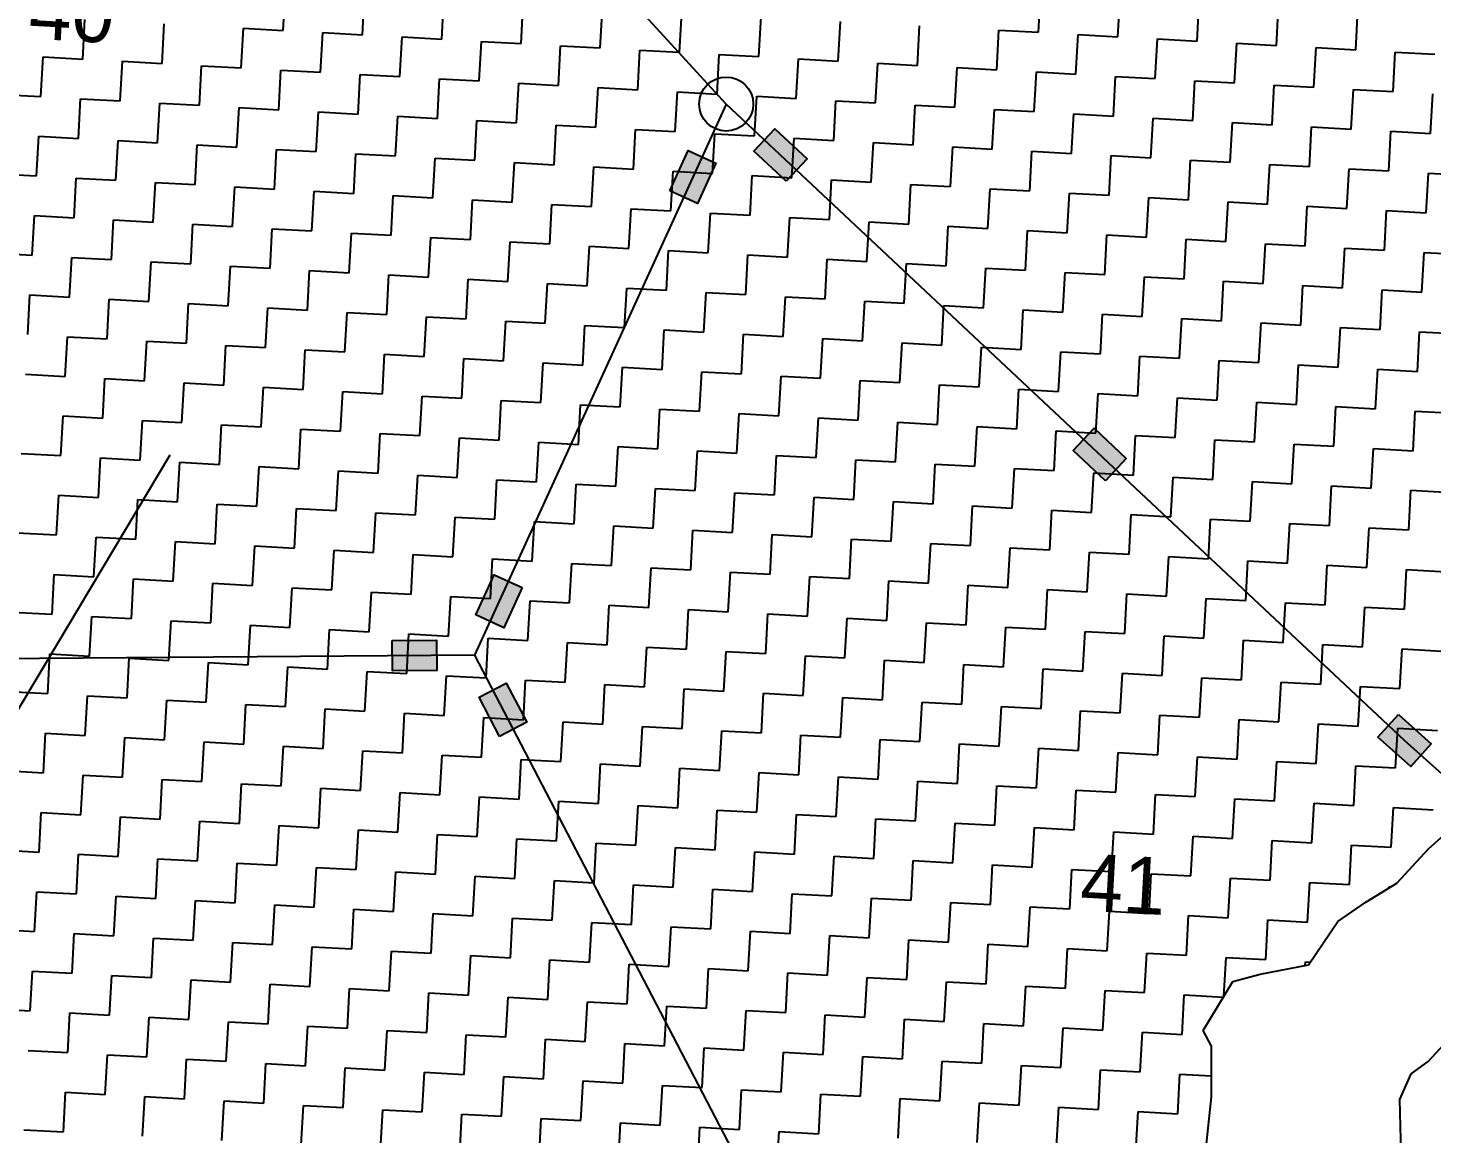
# Model space of a CAD drawing. Header units: metres. Extents: x 277693 to 280943, y 2038920 to 2043234.
# Drawn here: x 278559.1 to 279005.1, y 2041777.8 to 2042129.1 of the extents above; entities that cross this region are included whole.
import ezdxf
from ezdxf.enums import TextEntityAlignment as Align

# ---------------------------------------------------------------- set-up
doc = ezdxf.new("R2010")
doc.units = ezdxf.units.M
doc.header["$MEASUREMENT"] = 0
for name, color, linetype in [('LINE_WATER', 4, 'Continuous'), ('POLY_HATCH', 12, 'Continuous'), ('POLY_PARCEL', 6, 'Continuous'), ('TEXT_PARCEL', 7, 'Continuous')]:
    doc.layers.add(name, color=color, linetype=linetype)
doc.styles.add('TEXT_MAP', font='KRDEV050.TTF', dxfattribs={"height": 2.5})

# ---------------------------------------------------------------- blocks, each defined once
blk = doc.blocks.new('344')
for points in [[(278806.62, 2042087.54), (278796.38, 2042097.15), (278789.73, 2042090.06), (278799.97, 2042080.45)], [(278771.83, 2042073.39), (278777.67, 2042086.16), (278768.84, 2042090.2), (278763, 2042077.42)], [(278908.04, 2041992.41), (278897.79, 2042002.01), (278891.14, 2041994.93), (278901.39, 2041985.32)], [(278707.25, 2041955.45), (278701.41, 2041942.68), (278710.24, 2041938.64), (278716.08, 2041951.41)], [(278674.9, 2041924.89), (278688.94, 2041925), (278688.87, 2041934.71), (278674.82, 2041934.61)], [(278717.53, 2041908.59), (278711.04, 2041921.05), (278702.42, 2041916.56), (278708.91, 2041904.11)], [(278987.98, 2041903.88), (278998.43, 2041894.5), (279004.92, 2041901.72), (278994.48, 2041911.11)]]:
    blk.add_hatch(color=256).paths.add_polyline_path(points)
for points in [[(278799.97, 2042080.45), (278789.73, 2042090.06), (278796.38, 2042097.15), (278806.62, 2042087.54)], [(278763, 2042077.42), (278768.84, 2042090.2), (278777.67, 2042086.16), (278771.83, 2042073.39)], [(278901.39, 2041985.32), (278891.14, 2041994.93), (278897.79, 2042002.01), (278908.04, 2041992.41)], [(278716.08, 2041951.41), (278710.24, 2041938.64), (278701.41, 2041942.68), (278707.25, 2041955.45)], [(278674.82, 2041934.61), (278688.87, 2041934.71), (278688.94, 2041925), (278674.9, 2041924.89)], [(278708.91, 2041904.11), (278702.42, 2041916.56), (278711.04, 2041921.05), (278717.53, 2041908.59)], [(278994.48, 2041911.11), (279004.92, 2041901.72), (278998.43, 2041894.5), (278987.98, 2041903.88)]]:
    blk.add_lwpolyline(points, close=True)
blk.add_lwpolyline([(278478.73, 2041783.33), (278604.3, 2041993.51)])
blk.add_circle((278780.93, 2042104.98), 8.59)
at = {"layer": 'LINE_WATER'}
for p, q in [((279003.95, 2041800.82), (279008.96, 2041806.29)), ((278998.51, 2041796.94), (279003.95, 2041800.82)), ((278994.93, 2041788.78), (278998.51, 2041796.94)), ((278995.57, 2041762.62), (278994.93, 2041788.78))]:
    blk.add_line(p, q, dxfattribs=at)
at = {"layer": 'POLY_HATCH', "linetype": 'Continuous'}
for p, q in [((278640.16, 2042128.38), (278640.85, 2042140.97)), ((278665.35, 2042126.99), (278666.04, 2042139.58)), ((278690.54, 2042125.6), (278691.23, 2042138.19)), ((278880.16, 2042127.77), (278880.86, 2042140.37)), ((278905.35, 2042126.39), (278906.05, 2042138.98)), ((278715.73, 2042124.21), (278716.42, 2042136.81)), ((278740.92, 2042122.82), (278741.61, 2042135.42)), ((278766.11, 2042121.43), (278766.8, 2042134.03)), ((278930.54, 2042125), (278931.24, 2042137.59)), ((278955.74, 2042123.61), (278956.43, 2042136.2)), ((278980.93, 2042122.22), (278981.62, 2042134.81)), ((278576.48, 2042119.26), (278577.18, 2042131.85)), ((278601.68, 2042117.87), (278602.37, 2042130.46)), ((278626.87, 2042116.48), (278627.56, 2042129.07)), ((278627.56, 2042129.07), (278640.16, 2042128.38)), ((278791.3, 2042120.04), (278792, 2042132.64)), ((278816.49, 2042118.65), (278817.19, 2042131.25)), ((278841.68, 2042117.26), (278842.38, 2042129.86)), ((278652.06, 2042115.09), (278652.75, 2042127.68)), ((278652.75, 2042127.68), (278665.35, 2042126.99)), ((278677.25, 2042113.7), (278677.94, 2042126.29)), ((278677.94, 2042126.29), (278690.54, 2042125.6)), ((278702.44, 2042112.31), (278703.13, 2042124.9)), ((278703.13, 2042124.9), (278715.73, 2042124.21)), ((278866.87, 2042115.87), (278867.57, 2042128.47)), ((278867.57, 2042128.47), (278880.16, 2042127.77)), ((278892.06, 2042114.48), (278892.76, 2042127.08)), ((278892.76, 2042127.08), (278905.35, 2042126.39)), ((278917.25, 2042113.1), (278917.95, 2042125.69)), ((278917.95, 2042125.69), (278930.54, 2042125)), ((278563.19, 2042107.36), (278563.89, 2042119.95)), ((278563.89, 2042119.95), (278576.48, 2042119.26)), ((278727.63, 2042110.92), (278728.32, 2042123.52)), ((278728.32, 2042123.52), (278740.92, 2042122.82)), ((278752.82, 2042109.53), (278753.51, 2042122.13)), ((278753.51, 2042122.13), (278766.11, 2042121.43)), ((278778.01, 2042108.14), (278778.71, 2042120.74)), ((278778.71, 2042120.74), (278791.3, 2042120.04)), ((278942.45, 2042111.71), (278943.14, 2042124.3)), ((278943.14, 2042124.3), (278955.74, 2042123.61)), ((278967.64, 2042110.32), (278968.33, 2042122.91)), ((278968.33, 2042122.91), (278980.93, 2042122.22)), ((278992.83, 2042108.93), (278993.52, 2042121.52)), ((278993.52, 2042121.52), (279006.12, 2042120.83)), ((278588.38, 2042105.97), (278589.08, 2042118.56)), ((278589.08, 2042118.56), (278601.68, 2042117.87)), ((278613.58, 2042104.58), (278614.27, 2042117.17)), ((278614.27, 2042117.17), (278626.87, 2042116.48)), ((278638.77, 2042103.19), (278639.46, 2042115.78)), ((278639.46, 2042115.78), (278652.06, 2042115.09)), ((278803.2, 2042106.75), (278803.9, 2042119.35)), ((278803.9, 2042119.35), (278816.49, 2042118.65)), ((278828.39, 2042105.36), (278829.09, 2042117.96)), ((278829.09, 2042117.96), (278841.68, 2042117.26)), ((278853.58, 2042103.97), (278854.28, 2042116.57)), ((278854.28, 2042116.57), (278866.87, 2042115.87)), ((278663.96, 2042101.8), (278664.65, 2042114.39)), ((278664.65, 2042114.39), (278677.25, 2042113.7)), ((278689.15, 2042100.41), (278689.84, 2042113)), ((278689.84, 2042113), (278702.44, 2042112.31)), ((278714.34, 2042099.02), (278715.03, 2042111.61)), ((278715.03, 2042111.61), (278727.63, 2042110.92)), ((278878.77, 2042102.58), (278879.47, 2042115.18)), ((278879.47, 2042115.18), (278892.06, 2042114.48)), ((278903.96, 2042101.19), (278904.66, 2042113.79)), ((278904.66, 2042113.79), (278917.25, 2042113.1)), ((278929.16, 2042099.8), (278929.85, 2042112.4)), ((278929.85, 2042112.4), (278942.45, 2042111.71)), ((278954.35, 2042098.42), (278955.04, 2042111.01)), ((278955.04, 2042111.01), (278967.64, 2042110.32)), ((278550.6, 2042108.05), (278563.19, 2042107.36)), ((278575.09, 2042094.07), (278575.79, 2042106.66)), ((278575.79, 2042106.66), (278588.38, 2042105.97)), ((278739.53, 2042097.63), (278740.22, 2042110.23)), ((278740.22, 2042110.23), (278752.82, 2042109.53)), ((278764.72, 2042096.24), (278765.42, 2042108.84)), ((278765.42, 2042108.84), (278778.01, 2042108.14)), ((278789.91, 2042094.85), (278790.61, 2042107.45)), ((278790.61, 2042107.45), (278803.2, 2042106.75)), ((278979.54, 2042097.03), (278980.23, 2042109.62)), ((278980.23, 2042109.62), (278992.83, 2042108.93)), ((279004.73, 2042095.64), (279005.42, 2042108.23)), ((278600.29, 2042092.68), (278600.98, 2042105.27)), ((278600.98, 2042105.27), (278613.58, 2042104.58)), ((278625.48, 2042091.29), (278626.17, 2042103.88)), ((278626.17, 2042103.88), (278638.77, 2042103.19)), ((278650.67, 2042089.9), (278651.36, 2042102.49)), ((278651.36, 2042102.49), (278663.96, 2042101.8)), ((278815.1, 2042093.46), (278815.8, 2042106.06)), ((278815.8, 2042106.06), (278828.39, 2042105.36)), ((278840.29, 2042092.07), (278840.99, 2042104.67)), ((278840.99, 2042104.67), (278853.58, 2042103.97)), ((278865.48, 2042090.68), (278866.18, 2042103.28)), ((278866.18, 2042103.28), (278878.77, 2042102.58)), ((278675.86, 2042088.51), (278676.55, 2042101.1)), ((278676.55, 2042101.1), (278689.15, 2042100.41)), ((278701.05, 2042087.12), (278701.74, 2042099.71)), ((278701.74, 2042099.71), (278714.34, 2042099.02)), ((278726.24, 2042085.73), (278726.93, 2042098.32)), ((278726.93, 2042098.32), (278739.53, 2042097.63)), ((278890.67, 2042089.29), (278891.37, 2042101.89)), ((278891.37, 2042101.89), (278903.96, 2042101.19)), ((278915.87, 2042087.9), (278916.56, 2042100.5)), ((278916.56, 2042100.5), (278929.16, 2042099.8)), ((278941.06, 2042086.51), (278941.75, 2042099.11)), ((278941.75, 2042099.11), (278954.35, 2042098.42)), ((278966.25, 2042085.13), (278966.94, 2042097.72)), ((278966.94, 2042097.72), (278979.54, 2042097.03)), ((278561.8, 2042082.16), (278562.5, 2042094.76)), ((278562.5, 2042094.76), (278575.09, 2042094.07)), ((278587, 2042080.78), (278587.69, 2042093.37)), ((278587.69, 2042093.37), (278600.29, 2042092.68)), ((278751.43, 2042084.34), (278752.13, 2042096.94)), ((278752.13, 2042096.94), (278764.72, 2042096.24)), ((278776.62, 2042082.95), (278777.32, 2042095.55)), ((278777.32, 2042095.55), (278789.91, 2042094.85)), ((278801.81, 2042081.56), (278802.51, 2042094.16)), ((278802.51, 2042094.16), (278815.1, 2042093.46)), ((278991.44, 2042083.74), (278992.13, 2042096.33)), ((278992.13, 2042096.33), (279004.73, 2042095.64)), ((278612.19, 2042079.39), (278612.88, 2042091.98)), ((278612.88, 2042091.98), (278625.48, 2042091.29)), ((278637.38, 2042078), (278638.07, 2042090.59)), ((278638.07, 2042090.59), (278650.67, 2042089.9)), ((278662.57, 2042076.61), (278663.26, 2042089.2)), ((278663.26, 2042089.2), (278675.86, 2042088.51)), ((278827, 2042080.17), (278827.7, 2042092.77)), ((278827.7, 2042092.77), (278840.29, 2042092.07)), ((278852.19, 2042078.78), (278852.89, 2042091.38)), ((278852.89, 2042091.38), (278865.48, 2042090.68)), ((278877.38, 2042077.39), (278878.08, 2042089.99)), ((278878.08, 2042089.99), (278890.67, 2042089.29)), ((278687.76, 2042075.22), (278688.45, 2042087.81)), ((278688.45, 2042087.81), (278701.05, 2042087.12)), ((278712.95, 2042073.83), (278713.64, 2042086.42)), ((278713.64, 2042086.42), (278726.24, 2042085.73)), ((278738.14, 2042072.44), (278738.83, 2042085.03)), ((278738.83, 2042085.03), (278751.43, 2042084.34)), ((278902.58, 2042076), (278903.27, 2042088.6)), ((278903.27, 2042088.6), (278915.87, 2042087.9)), ((278927.77, 2042074.61), (278928.46, 2042087.21)), ((278928.46, 2042087.21), (278941.06, 2042086.51)), ((278952.96, 2042073.22), (278953.65, 2042085.82)), ((278953.65, 2042085.82), (278966.25, 2042085.13)), ((278978.15, 2042071.84), (278978.84, 2042084.43)), ((278978.84, 2042084.43), (278991.44, 2042083.74)), ((278549.21, 2042082.86), (278561.8, 2042082.16)), ((278573.71, 2042068.87), (278574.4, 2042081.47)), ((278574.4, 2042081.47), (278587, 2042080.78)), ((278598.9, 2042067.49), (278599.59, 2042080.08)), ((278599.59, 2042080.08), (278612.19, 2042079.39)), ((278763.33, 2042071.05), (278764.03, 2042083.65)), ((278764.03, 2042083.65), (278776.62, 2042082.95)), ((278788.52, 2042069.66), (278789.22, 2042082.26)), ((278789.22, 2042082.26), (278801.81, 2042081.56)), ((278813.71, 2042068.27), (278814.41, 2042080.87)), ((278814.41, 2042080.87), (278827, 2042080.17)), ((279003.34, 2042070.45), (279004.03, 2042083.04)), ((279004.03, 2042083.04), (279016.63, 2042082.35)), ((278624.09, 2042066.1), (278624.78, 2042078.69)), ((278624.78, 2042078.69), (278637.38, 2042078)), ((278649.28, 2042064.71), (278649.97, 2042077.3)), ((278649.97, 2042077.3), (278662.57, 2042076.61)), ((278674.47, 2042063.32), (278675.16, 2042075.91)), ((278675.16, 2042075.91), (278687.76, 2042075.22)), ((278838.9, 2042066.88), (278839.6, 2042079.48)), ((278839.6, 2042079.48), (278852.19, 2042078.78)), ((278864.09, 2042065.49), (278864.79, 2042078.09)), ((278864.79, 2042078.09), (278877.38, 2042077.39)), ((278889.28, 2042064.1), (278889.98, 2042076.7)), ((278889.98, 2042076.7), (278902.58, 2042076)), ((278914.48, 2042062.71), (278915.17, 2042075.31)), ((278915.17, 2042075.31), (278927.77, 2042074.61)), ((278699.66, 2042061.93), (278700.35, 2042074.52)), ((278700.35, 2042074.52), (278712.95, 2042073.83)), ((278724.85, 2042060.54), (278725.54, 2042073.13)), ((278725.54, 2042073.13), (278738.14, 2042072.44)), ((278750.04, 2042059.15), (278750.74, 2042071.74)), ((278750.74, 2042071.74), (278763.33, 2042071.05)), ((278939.67, 2042061.32), (278940.36, 2042073.92)), ((278940.36, 2042073.92), (278952.96, 2042073.22)), ((278964.86, 2042059.93), (278965.55, 2042072.53)), ((278965.55, 2042072.53), (278978.15, 2042071.84)), ((278990.05, 2042058.55), (278990.74, 2042071.14)), ((278990.74, 2042071.14), (279003.34, 2042070.45)), ((278560.42, 2042056.97), (278561.11, 2042069.57)), ((278561.11, 2042069.57), (278573.71, 2042068.87)), ((278585.61, 2042055.58), (278586.3, 2042068.18)), ((278586.3, 2042068.18), (278598.9, 2042067.49)), ((278610.8, 2042054.2), (278611.49, 2042066.79)), ((278611.49, 2042066.79), (278624.09, 2042066.1)), ((278775.23, 2042057.76), (278775.93, 2042070.35)), ((278775.93, 2042070.35), (278788.52, 2042069.66)), ((278800.42, 2042056.37), (278801.12, 2042068.97)), ((278801.12, 2042068.97), (278813.71, 2042068.27)), ((278825.61, 2042054.98), (278826.31, 2042067.58)), ((278826.31, 2042067.58), (278838.9, 2042066.88)), ((278635.99, 2042052.81), (278636.68, 2042065.4)), ((278636.68, 2042065.4), (278649.28, 2042064.71)), ((278661.18, 2042051.42), (278661.87, 2042064.01)), ((278661.87, 2042064.01), (278674.47, 2042063.32)), ((278686.37, 2042050.03), (278687.06, 2042062.62)), ((278687.06, 2042062.62), (278699.66, 2042061.93)), ((278850.8, 2042053.59), (278851.5, 2042066.19)), ((278851.5, 2042066.19), (278864.09, 2042065.49)), ((278875.99, 2042052.2), (278876.69, 2042064.8)), ((278876.69, 2042064.8), (278889.28, 2042064.1)), ((278901.19, 2042050.81), (278901.88, 2042063.41)), ((278901.88, 2042063.41), (278914.48, 2042062.71)), ((278926.38, 2042049.42), (278927.07, 2042062.02)), ((278927.07, 2042062.02), (278939.67, 2042061.32)), ((278547.82, 2042057.67), (278560.42, 2042056.97)), ((278711.56, 2042048.64), (278712.25, 2042061.23)), ((278712.25, 2042061.23), (278724.85, 2042060.54)), ((278736.75, 2042047.25), (278737.45, 2042059.84)), ((278737.45, 2042059.84), (278750.04, 2042059.15)), ((278761.94, 2042045.86), (278762.64, 2042058.45)), ((278762.64, 2042058.45), (278775.23, 2042057.76)), ((278951.57, 2042048.03), (278952.26, 2042060.63)), ((278952.26, 2042060.63), (278964.86, 2042059.93)), ((278976.76, 2042046.64), (278977.45, 2042059.24)), ((278977.45, 2042059.24), (278990.05, 2042058.55)), ((279001.95, 2042045.26), (279002.64, 2042057.85)), ((279002.64, 2042057.85), (279015.24, 2042057.16)), ((278572.32, 2042043.68), (278573.01, 2042056.28)), ((278573.01, 2042056.28), (278585.61, 2042055.58)), ((278597.51, 2042042.29), (278598.2, 2042054.89)), ((278598.2, 2042054.89), (278610.8, 2042054.2)), ((278622.7, 2042040.9), (278623.39, 2042053.5)), ((278623.39, 2042053.5), (278635.99, 2042052.81)), ((278787.13, 2042044.47), (278787.83, 2042057.06)), ((278787.83, 2042057.06), (278800.42, 2042056.37)), ((278812.32, 2042043.08), (278813.02, 2042055.68)), ((278813.02, 2042055.68), (278825.61, 2042054.98)), ((278837.51, 2042041.69), (278838.21, 2042054.29)), ((278838.21, 2042054.29), (278850.8, 2042053.59)), ((278647.89, 2042039.52), (278648.58, 2042052.11)), ((278648.58, 2042052.11), (278661.18, 2042051.42)), ((278673.08, 2042038.13), (278673.77, 2042050.72)), ((278673.77, 2042050.72), (278686.37, 2042050.03)), ((278698.27, 2042036.74), (278698.96, 2042049.33)), ((278698.96, 2042049.33), (278711.56, 2042048.64)), ((278862.7, 2042040.3), (278863.4, 2042052.9)), ((278863.4, 2042052.9), (278875.99, 2042052.2)), ((278887.9, 2042038.91), (278888.59, 2042051.51)), ((278888.59, 2042051.51), (278901.19, 2042050.81)), ((278913.09, 2042037.52), (278913.78, 2042050.12)), ((278913.78, 2042050.12), (278926.38, 2042049.42)), ((278938.28, 2042036.13), (278938.97, 2042048.73)), ((278938.97, 2042048.73), (278951.57, 2042048.03)), ((278559.03, 2042031.78), (278559.72, 2042044.38)), ((278559.72, 2042044.38), (278572.32, 2042043.68)), ((278723.46, 2042035.35), (278724.16, 2042047.94)), ((278724.16, 2042047.94), (278736.75, 2042047.25)), ((278748.65, 2042033.96), (278749.35, 2042046.55)), ((278749.35, 2042046.55), (278761.94, 2042045.86)), ((278773.84, 2042032.57), (278774.54, 2042045.16)), ((278774.54, 2042045.16), (278787.13, 2042044.47)), ((278963.47, 2042034.74), (278964.16, 2042047.34)), ((278964.16, 2042047.34), (278976.76, 2042046.64)), ((278988.66, 2042033.35), (278989.35, 2042045.95)), ((278989.35, 2042045.95), (279001.95, 2042045.26)), ((278584.22, 2042030.39), (278584.91, 2042042.99)), ((278584.91, 2042042.99), (278597.51, 2042042.29)), ((278609.41, 2042029), (278610.1, 2042041.6)), ((278610.1, 2042041.6), (278622.7, 2042040.9)), ((278634.6, 2042027.61), (278635.29, 2042040.21)), ((278635.29, 2042040.21), (278647.89, 2042039.52)), ((278799.03, 2042031.18), (278799.73, 2042043.77)), ((278799.73, 2042043.77), (278812.32, 2042043.08)), ((278824.22, 2042029.79), (278824.92, 2042042.39)), ((278824.92, 2042042.39), (278837.51, 2042041.69)), ((278849.41, 2042028.4), (278850.11, 2042041)), ((278850.11, 2042041), (278862.7, 2042040.3)), ((278659.79, 2042026.23), (278660.48, 2042038.82)), ((278660.48, 2042038.82), (278673.08, 2042038.13)), ((278684.98, 2042024.84), (278685.67, 2042037.43)), ((278685.67, 2042037.43), (278698.27, 2042036.74)), ((278710.17, 2042023.45), (278710.87, 2042036.04)), ((278710.87, 2042036.04), (278723.46, 2042035.35)), ((278874.61, 2042027.01), (278875.3, 2042039.61)), ((278875.3, 2042039.61), (278887.9, 2042038.91)), ((278899.8, 2042025.62), (278900.49, 2042038.22)), ((278900.49, 2042038.22), (278913.09, 2042037.52)), ((278924.99, 2042024.23), (278925.68, 2042036.83)), ((278925.68, 2042036.83), (278938.28, 2042036.13)), ((278950.18, 2042022.84), (278950.87, 2042035.44)), ((278950.87, 2042035.44), (278963.47, 2042034.74)), ((278570.93, 2042018.49), (278571.62, 2042031.09)), ((278571.62, 2042031.09), (278584.22, 2042030.39)), ((278735.36, 2042022.06), (278736.06, 2042034.65)), ((278736.06, 2042034.65), (278748.65, 2042033.96)), ((278760.55, 2042020.67), (278761.25, 2042033.26)), ((278761.25, 2042033.26), (278773.84, 2042032.57)), ((278785.74, 2042019.28), (278786.44, 2042031.87)), ((278786.44, 2042031.87), (278799.03, 2042031.18)), ((278975.37, 2042021.45), (278976.06, 2042034.05)), ((278976.06, 2042034.05), (278988.66, 2042033.35)), ((279000.56, 2042020.06), (279001.25, 2042032.66)), ((279001.25, 2042032.66), (279013.85, 2042031.97)), ((278596.12, 2042017.1), (278596.81, 2042029.7)), ((278596.81, 2042029.7), (278609.41, 2042029)), ((278621.31, 2042015.71), (278622, 2042028.31)), ((278622, 2042028.31), (278634.6, 2042027.61)), ((278646.5, 2042014.32), (278647.19, 2042026.92)), ((278647.19, 2042026.92), (278659.79, 2042026.23)), ((278810.93, 2042017.89), (278811.63, 2042030.48)), ((278811.63, 2042030.48), (278824.22, 2042029.79)), ((278836.12, 2042016.5), (278836.82, 2042029.1)), ((278836.82, 2042029.1), (278849.41, 2042028.4)), ((278861.32, 2042015.11), (278862.01, 2042027.71)), ((278862.01, 2042027.71), (278874.61, 2042027.01)), ((278886.51, 2042013.72), (278887.2, 2042026.32)), ((278887.2, 2042026.32), (278899.8, 2042025.62)), ((278671.69, 2042012.94), (278672.38, 2042025.53)), ((278672.38, 2042025.53), (278684.98, 2042024.84)), ((278696.88, 2042011.55), (278697.58, 2042024.14)), ((278697.58, 2042024.14), (278710.17, 2042023.45)), ((278722.07, 2042010.16), (278722.77, 2042022.75)), ((278722.77, 2042022.75), (278735.36, 2042022.06)), ((278911.7, 2042012.33), (278912.39, 2042024.93)), ((278912.39, 2042024.93), (278924.99, 2042024.23)), ((278936.89, 2042010.94), (278937.58, 2042023.54)), ((278937.58, 2042023.54), (278950.18, 2042022.84)), ((278962.08, 2042009.55), (278962.77, 2042022.15)), ((278962.77, 2042022.15), (278975.37, 2042021.45)), ((278558.33, 2042019.19), (278570.93, 2042018.49)), ((278582.83, 2042005.2), (278583.52, 2042017.8)), ((278583.52, 2042017.8), (278596.12, 2042017.1)), ((278747.26, 2042008.77), (278747.96, 2042021.36)), ((278747.96, 2042021.36), (278760.55, 2042020.67)), ((278772.45, 2042007.38), (278773.15, 2042019.97)), ((278773.15, 2042019.97), (278785.74, 2042019.28)), ((278797.64, 2042005.99), (278798.34, 2042018.58)), ((278798.34, 2042018.58), (278810.93, 2042017.89)), ((278987.27, 2042008.16), (278987.96, 2042020.76)), ((278987.96, 2042020.76), (279000.56, 2042020.06)), ((278608.02, 2042003.81), (278608.71, 2042016.41)), ((278608.71, 2042016.41), (278621.31, 2042015.71)), ((278633.21, 2042002.42), (278633.9, 2042015.02)), ((278633.9, 2042015.02), (278646.5, 2042014.32)), ((278658.4, 2042001.03), (278659.09, 2042013.63)), ((278659.09, 2042013.63), (278671.69, 2042012.94)), ((278822.83, 2042004.6), (278823.53, 2042017.19)), ((278823.53, 2042017.19), (278836.12, 2042016.5)), ((278848.03, 2042003.21), (278848.72, 2042015.81)), ((278848.72, 2042015.81), (278861.32, 2042015.11)), ((278873.22, 2042001.82), (278873.91, 2042014.42)), ((278873.91, 2042014.42), (278886.51, 2042013.72)), ((278898.41, 2042000.43), (278899.1, 2042013.03)), ((278899.1, 2042013.03), (278911.7, 2042012.33)), ((278683.59, 2041999.65), (278684.29, 2042012.24)), ((278684.29, 2042012.24), (278696.88, 2042011.55)), ((278708.78, 2041998.26), (278709.48, 2042010.85)), ((278709.48, 2042010.85), (278722.07, 2042010.16)), ((278733.97, 2041996.87), (278734.67, 2042009.46)), ((278734.67, 2042009.46), (278747.26, 2042008.77)), ((278923.6, 2041999.04), (278924.29, 2042011.64)), ((278924.29, 2042011.64), (278936.89, 2042010.94)), ((278948.79, 2041997.65), (278949.48, 2042010.25)), ((278949.48, 2042010.25), (278962.08, 2042009.55)), ((278973.98, 2041996.26), (278974.67, 2042008.86)), ((278974.67, 2042008.86), (278987.27, 2042008.16)), ((278569.54, 2041993.3), (278570.23, 2042005.9)), ((278570.23, 2042005.9), (278582.83, 2042005.2)), ((278594.73, 2041991.91), (278595.42, 2042004.51)), ((278595.42, 2042004.51), (278608.02, 2042003.81)), ((278759.16, 2041995.48), (278759.86, 2042008.07)), ((278759.86, 2042008.07), (278772.45, 2042007.38)), ((278784.35, 2041994.09), (278785.05, 2042006.68)), ((278785.05, 2042006.68), (278797.64, 2042005.99)), ((278809.54, 2041992.7), (278810.24, 2042005.29)), ((278810.24, 2042005.29), (278822.83, 2042004.6)), ((278999.17, 2041994.87), (278999.86, 2042007.47)), ((278999.86, 2042007.47), (279012.46, 2042006.77)), ((278619.92, 2041990.52), (278620.61, 2042003.12)), ((278620.61, 2042003.12), (278633.21, 2042002.42)), ((278645.11, 2041989.13), (278645.8, 2042001.73)), ((278645.8, 2042001.73), (278658.4, 2042001.03)), ((278670.3, 2041987.74), (278671, 2042000.34)), ((278671, 2042000.34), (278683.59, 2041999.65)), ((278834.74, 2041991.31), (278835.43, 2042003.9)), ((278835.43, 2042003.9), (278848.03, 2042003.21)), ((278859.93, 2041989.92), (278860.62, 2042002.52)), ((278860.62, 2042002.52), (278873.22, 2042001.82)), ((278885.12, 2041988.53), (278885.81, 2042001.13)), ((278885.81, 2042001.13), (278898.41, 2042000.43)), ((278910.31, 2041987.14), (278911, 2041999.74)), ((278911, 2041999.74), (278923.6, 2041999.04)), ((278695.49, 2041986.36), (278696.19, 2041998.95)), ((278696.19, 2041998.95), (278708.78, 2041998.26)), ((278720.68, 2041984.97), (278721.38, 2041997.56)), ((278721.38, 2041997.56), (278733.97, 2041996.87)), ((278745.87, 2041983.58), (278746.57, 2041996.17)), ((278746.57, 2041996.17), (278759.16, 2041995.48)), ((278935.5, 2041985.75), (278936.19, 2041998.35)), ((278936.19, 2041998.35), (278948.79, 2041997.65)), ((278960.69, 2041984.36), (278961.38, 2041996.96)), ((278961.38, 2041996.96), (278973.98, 2041996.26)), ((278985.88, 2041982.97), (278986.57, 2041995.57)), ((278986.57, 2041995.57), (278999.17, 2041994.87)), ((278556.94, 2041994), (278569.54, 2041993.3)), ((278581.44, 2041980.01), (278582.13, 2041992.61)), ((278582.13, 2041992.61), (278594.73, 2041991.91)), ((278606.63, 2041978.62), (278607.32, 2041991.22)), ((278607.32, 2041991.22), (278619.92, 2041990.52)), ((278771.06, 2041982.19), (278771.76, 2041994.78)), ((278771.76, 2041994.78), (278784.35, 2041994.09)), ((278796.25, 2041980.8), (278796.95, 2041993.39)), ((278796.95, 2041993.39), (278809.54, 2041992.7)), ((278821.45, 2041979.41), (278822.14, 2041992)), ((278822.14, 2041992), (278834.74, 2041991.31)), ((278846.64, 2041978.02), (278847.33, 2041990.61)), ((278847.33, 2041990.61), (278859.93, 2041989.92)), ((278631.82, 2041977.23), (278632.51, 2041989.83)), ((278632.51, 2041989.83), (278645.11, 2041989.13)), ((278657.01, 2041975.84), (278657.71, 2041988.44)), ((278657.71, 2041988.44), (278670.3, 2041987.74)), ((278682.2, 2041974.45), (278682.9, 2041987.05)), ((278682.9, 2041987.05), (278695.49, 2041986.36)), ((278871.83, 2041976.63), (278872.52, 2041989.23)), ((278872.52, 2041989.23), (278885.12, 2041988.53)), ((278897.02, 2041975.24), (278897.71, 2041987.84)), ((278897.71, 2041987.84), (278910.31, 2041987.14)), ((278922.21, 2041973.85), (278922.9, 2041986.45)), ((278922.9, 2041986.45), (278935.5, 2041985.75)), ((278707.39, 2041973.07), (278708.09, 2041985.66)), ((278708.09, 2041985.66), (278720.68, 2041984.97)), ((278732.58, 2041971.68), (278733.28, 2041984.27)), ((278733.28, 2041984.27), (278745.87, 2041983.58)), ((278757.77, 2041970.29), (278758.47, 2041982.88)), ((278758.47, 2041982.88), (278771.06, 2041982.19)), ((278947.4, 2041972.46), (278948.09, 2041985.06)), ((278948.09, 2041985.06), (278960.69, 2041984.36)), ((278972.59, 2041971.07), (278973.28, 2041983.67)), ((278973.28, 2041983.67), (278985.88, 2041982.97)), ((278997.78, 2041969.68), (278998.48, 2041982.28)), ((278998.48, 2041982.28), (279011.07, 2041981.58)), ((278568.15, 2041968.11), (278568.84, 2041980.71)), ((278568.84, 2041980.71), (278581.44, 2041980.01)), ((278593.34, 2041966.72), (278594.03, 2041979.32)), ((278594.03, 2041979.32), (278606.63, 2041978.62)), ((278618.53, 2041965.33), (278619.22, 2041977.93)), ((278619.22, 2041977.93), (278631.82, 2041977.23)), ((278782.96, 2041968.9), (278783.66, 2041981.49)), ((278783.66, 2041981.49), (278796.25, 2041980.8)), ((278808.16, 2041967.51), (278808.85, 2041980.1)), ((278808.85, 2041980.1), (278821.45, 2041979.41)), ((278833.35, 2041966.12), (278834.04, 2041978.71)), ((278834.04, 2041978.71), (278846.64, 2041978.02)), ((278858.54, 2041964.73), (278859.23, 2041977.32)), ((278859.23, 2041977.32), (278871.83, 2041976.63)), ((278643.72, 2041963.94), (278644.42, 2041976.54)), ((278644.42, 2041976.54), (278657.01, 2041975.84)), ((278668.91, 2041962.55), (278669.61, 2041975.15)), ((278669.61, 2041975.15), (278682.2, 2041974.45)), ((278694.1, 2041961.16), (278694.8, 2041973.76)), ((278694.8, 2041973.76), (278707.39, 2041973.07)), ((278883.73, 2041963.34), (278884.42, 2041975.94)), ((278884.42, 2041975.94), (278897.02, 2041975.24)), ((278908.92, 2041961.95), (278909.61, 2041974.55)), ((278909.61, 2041974.55), (278922.21, 2041973.85)), ((278934.11, 2041960.56), (278934.8, 2041973.16)), ((278934.8, 2041973.16), (278947.4, 2041972.46)), ((278555.55, 2041968.81), (278568.15, 2041968.11)), ((278719.29, 2041959.78), (278719.99, 2041972.37)), ((278719.99, 2041972.37), (278732.58, 2041971.68)), ((278744.48, 2041958.39), (278745.18, 2041970.98)), ((278745.18, 2041970.98), (278757.77, 2041970.29)), ((278769.67, 2041957), (278770.37, 2041969.59)), ((278770.37, 2041969.59), (278782.96, 2041968.9)), ((278959.3, 2041959.17), (278959.99, 2041971.77)), ((278959.99, 2041971.77), (278972.59, 2041971.07)), ((278984.49, 2041957.78), (278985.19, 2041970.38)), ((278985.19, 2041970.38), (278997.78, 2041969.68)), ((278580.05, 2041954.82), (278580.74, 2041967.42)), ((278580.74, 2041967.42), (278593.34, 2041966.72)), ((278605.24, 2041953.43), (278605.93, 2041966.03)), ((278605.93, 2041966.03), (278618.53, 2041965.33)), ((278630.43, 2041952.04), (278631.13, 2041964.64)), ((278631.13, 2041964.64), (278643.72, 2041963.94)), ((278794.87, 2041955.61), (278795.56, 2041968.2)), ((278795.56, 2041968.2), (278808.16, 2041967.51)), ((278820.06, 2041954.22), (278820.75, 2041966.81)), ((278820.75, 2041966.81), (278833.35, 2041966.12)), ((278845.25, 2041952.83), (278845.94, 2041965.42)), ((278845.94, 2041965.42), (278858.54, 2041964.73)), ((278870.44, 2041951.44), (278871.13, 2041964.03)), ((278871.13, 2041964.03), (278883.73, 2041963.34)), ((278655.62, 2041950.65), (278656.32, 2041963.25)), ((278656.32, 2041963.25), (278668.91, 2041962.55)), ((278680.81, 2041949.26), (278681.51, 2041961.86)), ((278681.51, 2041961.86), (278694.1, 2041961.16)), ((278706, 2041947.87), (278706.7, 2041960.47)), ((278706.7, 2041960.47), (278719.29, 2041959.78)), ((278895.63, 2041950.05), (278896.32, 2041962.65)), ((278896.32, 2041962.65), (278908.92, 2041961.95)), ((278920.82, 2041948.66), (278921.51, 2041961.26)), ((278921.51, 2041961.26), (278934.11, 2041960.56)), ((278946.01, 2041947.27), (278946.7, 2041959.87)), ((278946.7, 2041959.87), (278959.3, 2041959.17)), ((278566.76, 2041942.92), (278567.45, 2041955.52)), ((278567.45, 2041955.52), (278580.05, 2041954.82)), ((278731.19, 2041946.49), (278731.89, 2041959.08)), ((278731.89, 2041959.08), (278744.48, 2041958.39)), ((278756.38, 2041945.1), (278757.08, 2041957.69)), ((278757.08, 2041957.69), (278769.67, 2041957)), ((278781.58, 2041943.71), (278782.27, 2041956.3)), ((278782.27, 2041956.3), (278794.87, 2041955.61)), ((278806.77, 2041942.32), (278807.46, 2041954.91)), ((278807.46, 2041954.91), (278820.06, 2041954.22)), ((278971.2, 2041945.88), (278971.9, 2041958.48)), ((278971.9, 2041958.48), (278984.49, 2041957.78)), ((278996.39, 2041944.49), (278997.09, 2041957.09)), ((278997.09, 2041957.09), (279009.68, 2041956.39)), ((278591.95, 2041941.53), (278592.64, 2041954.13)), ((278592.64, 2041954.13), (278605.24, 2041953.43)), ((278617.14, 2041940.14), (278617.83, 2041952.74)), ((278617.83, 2041952.74), (278630.43, 2041952.04)), ((278642.33, 2041938.75), (278643.03, 2041951.35)), ((278643.03, 2041951.35), (278655.62, 2041950.65)), ((278831.96, 2041940.93), (278832.65, 2041953.52)), ((278832.65, 2041953.52), (278845.25, 2041952.83)), ((278857.15, 2041939.54), (278857.84, 2041952.13)), ((278857.84, 2041952.13), (278870.44, 2041951.44)), ((278882.34, 2041938.15), (278883.03, 2041950.74)), ((278883.03, 2041950.74), (278895.63, 2041950.05)), ((278667.52, 2041937.36), (278668.22, 2041949.96)), ((278668.22, 2041949.96), (278680.81, 2041949.26)), ((278692.71, 2041935.97), (278693.41, 2041948.57)), ((278693.41, 2041948.57), (278706, 2041947.87)), ((278717.9, 2041934.58), (278718.6, 2041947.18)), ((278718.6, 2041947.18), (278731.19, 2041946.49)), ((278907.53, 2041936.76), (278908.22, 2041949.35)), ((278908.22, 2041949.35), (278920.82, 2041948.66)), ((278932.72, 2041935.37), (278933.41, 2041947.97)), ((278933.41, 2041947.97), (278946.01, 2041947.27)), ((278957.91, 2041933.98), (278958.61, 2041946.58)), ((278958.61, 2041946.58), (278971.2, 2041945.88)), ((278554.16, 2041943.62), (278566.76, 2041942.92)), ((278578.66, 2041929.63), (278579.35, 2041942.23)), ((278579.35, 2041942.23), (278591.95, 2041941.53)), ((278743.09, 2041933.2), (278743.79, 2041945.79)), ((278743.79, 2041945.79), (278756.38, 2041945.1)), ((278768.28, 2041931.81), (278768.98, 2041944.4)), ((278768.98, 2041944.4), (278781.58, 2041943.71)), ((278793.48, 2041930.42), (278794.17, 2041943.01)), ((278794.17, 2041943.01), (278806.77, 2041942.32)), ((278818.67, 2041929.03), (278819.36, 2041941.62)), ((278819.36, 2041941.62), (278831.96, 2041940.93)), ((278983.1, 2041932.59), (278983.8, 2041945.19)), ((278983.8, 2041945.19), (278996.39, 2041944.49)), ((278603.85, 2041928.24), (278604.54, 2041940.84)), ((278604.54, 2041940.84), (278617.14, 2041940.14)), ((278629.04, 2041926.85), (278629.74, 2041939.45)), ((278629.74, 2041939.45), (278642.33, 2041938.75)), ((278654.23, 2041925.46), (278654.93, 2041938.06)), ((278654.93, 2041938.06), (278667.52, 2041937.36)), ((278843.86, 2041927.64), (278844.55, 2041940.23)), ((278844.55, 2041940.23), (278857.15, 2041939.54)), ((278869.05, 2041926.25), (278869.74, 2041938.84)), ((278869.74, 2041938.84), (278882.34, 2041938.15)), ((278894.24, 2041924.86), (278894.93, 2041937.45)), ((278894.93, 2041937.45), (278907.53, 2041936.76)), ((278679.42, 2041924.07), (278680.12, 2041936.67)), ((278680.12, 2041936.67), (278692.71, 2041935.97)), ((278704.61, 2041922.68), (278705.31, 2041935.28)), ((278705.31, 2041935.28), (278717.9, 2041934.58)), ((278729.8, 2041921.29), (278730.5, 2041933.89)), ((278730.5, 2041933.89), (278743.09, 2041933.2)), ((278919.43, 2041923.47), (278920.12, 2041936.06)), ((278920.12, 2041936.06), (278932.72, 2041935.37)), ((278944.62, 2041922.08), (278945.32, 2041934.68)), ((278945.32, 2041934.68), (278957.91, 2041933.98)), ((278969.81, 2041920.69), (278970.51, 2041933.29)), ((278970.51, 2041933.29), (278983.1, 2041932.59)), ((278565.37, 2041917.73), (278566.06, 2041930.33)), ((278566.06, 2041930.33), (278578.66, 2041929.63)), ((278590.56, 2041916.34), (278591.25, 2041928.94)), ((278591.25, 2041928.94), (278603.85, 2041928.24)), ((278754.99, 2041919.9), (278755.69, 2041932.5)), ((278755.69, 2041932.5), (278768.28, 2041931.81)), ((278780.19, 2041918.52), (278780.88, 2041931.11)), ((278780.88, 2041931.11), (278793.48, 2041930.42)), ((278805.38, 2041917.13), (278806.07, 2041929.72)), ((278806.07, 2041929.72), (278818.67, 2041929.03)), ((278830.57, 2041915.74), (278831.26, 2041928.33)), ((278831.26, 2041928.33), (278843.86, 2041927.64)), ((278995, 2041919.3), (278995.7, 2041931.9)), ((278995.7, 2041931.9), (279008.29, 2041931.2)), ((278615.75, 2041914.95), (278616.45, 2041927.55)), ((278616.45, 2041927.55), (278629.04, 2041926.85)), ((278640.94, 2041913.56), (278641.64, 2041926.16)), ((278641.64, 2041926.16), (278654.23, 2041925.46)), ((278666.13, 2041912.17), (278666.83, 2041924.77)), ((278666.83, 2041924.77), (278679.42, 2041924.07)), ((278855.76, 2041914.35), (278856.45, 2041926.94)), ((278856.45, 2041926.94), (278869.05, 2041926.25)), ((278880.95, 2041912.96), (278881.64, 2041925.55)), ((278881.64, 2041925.55), (278894.24, 2041924.86)), ((278906.14, 2041911.57), (278906.83, 2041924.16)), ((278906.83, 2041924.16), (278919.43, 2041923.47)), ((278691.32, 2041910.78), (278692.02, 2041923.38)), ((278692.02, 2041923.38), (278704.61, 2041922.68)), ((278716.51, 2041909.39), (278717.21, 2041921.99)), ((278717.21, 2041921.99), (278729.8, 2041921.29)), ((278741.7, 2041908), (278742.4, 2041920.6)), ((278742.4, 2041920.6), (278754.99, 2041919.9)), ((278766.9, 2041906.61), (278767.59, 2041919.21)), ((278767.59, 2041919.21), (278780.19, 2041918.52)), ((278931.33, 2041910.18), (278932.03, 2041922.77)), ((278932.03, 2041922.77), (278944.62, 2041922.08)), ((278956.52, 2041908.79), (278957.22, 2041921.39)), ((278957.22, 2041921.39), (278969.81, 2041920.69)), ((278981.71, 2041907.4), (278982.41, 2041920)), ((278982.41, 2041920), (278995, 2041919.3)), ((278552.77, 2041918.42), (278565.37, 2041917.73)), ((278577.27, 2041904.44), (278577.96, 2041917.04)), ((278577.96, 2041917.04), (278590.56, 2041916.34)), ((278602.46, 2041903.05), (278603.16, 2041915.65)), ((278603.16, 2041915.65), (278615.75, 2041914.95)), ((278792.09, 2041905.23), (278792.78, 2041917.82)), ((278792.78, 2041917.82), (278805.38, 2041917.13)), ((278817.28, 2041903.84), (278817.97, 2041916.43)), ((278817.97, 2041916.43), (278830.57, 2041915.74)), ((278842.47, 2041902.45), (278843.16, 2041915.04)), ((278843.16, 2041915.04), (278855.76, 2041914.35)), ((278627.65, 2041901.66), (278628.35, 2041914.26)), ((278628.35, 2041914.26), (278640.94, 2041913.56)), ((278652.84, 2041900.27), (278653.54, 2041912.87)), ((278653.54, 2041912.87), (278666.13, 2041912.17)), ((278678.03, 2041898.88), (278678.73, 2041911.48)), ((278678.73, 2041911.48), (278691.32, 2041910.78)), ((278867.66, 2041901.06), (278868.35, 2041913.65)), ((278868.35, 2041913.65), (278880.95, 2041912.96)), ((278892.85, 2041899.67), (278893.54, 2041912.26)), ((278893.54, 2041912.26), (278906.14, 2041911.57)), ((278918.04, 2041898.28), (278918.73, 2041910.87)), ((278918.73, 2041910.87), (278931.33, 2041910.18)), ((278703.22, 2041897.49), (278703.92, 2041910.09)), ((278703.92, 2041910.09), (278716.51, 2041909.39)), ((278728.41, 2041896.1), (278729.11, 2041908.7)), ((278729.11, 2041908.7), (278741.7, 2041908)), ((278753.61, 2041894.71), (278754.3, 2041907.31)), ((278754.3, 2041907.31), (278766.9, 2041906.61)), ((278778.8, 2041893.32), (278779.49, 2041905.92)), ((278779.49, 2041905.92), (278792.09, 2041905.23)), ((278943.23, 2041896.89), (278943.93, 2041909.48)), ((278943.93, 2041909.48), (278956.52, 2041908.79)), ((278968.42, 2041895.5), (278969.12, 2041908.1)), ((278969.12, 2041908.1), (278981.71, 2041907.4)), ((278993.61, 2041894.11), (278994.31, 2041906.71)), ((278994.31, 2041906.71), (279006.9, 2041906.01)), ((278563.98, 2041892.54), (278564.67, 2041905.13)), ((278564.67, 2041905.13), (278577.27, 2041904.44)), ((278589.17, 2041891.15), (278589.87, 2041903.74)), ((278589.87, 2041903.74), (278602.46, 2041903.05)), ((278614.36, 2041889.76), (278615.06, 2041902.36)), ((278615.06, 2041902.36), (278627.65, 2041901.66)), ((278803.99, 2041891.94), (278804.68, 2041904.53)), ((278804.68, 2041904.53), (278817.28, 2041903.84)), ((278829.18, 2041890.55), (278829.87, 2041903.14)), ((278829.87, 2041903.14), (278842.47, 2041902.45)), ((278854.37, 2041889.16), (278855.06, 2041901.75)), ((278855.06, 2041901.75), (278867.66, 2041901.06)), ((278639.55, 2041888.37), (278640.25, 2041900.97)), ((278640.25, 2041900.97), (278652.84, 2041900.27)), ((278664.74, 2041886.98), (278665.44, 2041899.58)), ((278665.44, 2041899.58), (278678.03, 2041898.88)), ((278689.93, 2041885.59), (278690.63, 2041898.19)), ((278690.63, 2041898.19), (278703.22, 2041897.49)), ((278879.56, 2041887.77), (278880.25, 2041900.36)), ((278880.25, 2041900.36), (278892.85, 2041899.67)), ((278904.75, 2041886.38), (278905.44, 2041898.97)), ((278905.44, 2041898.97), (278918.04, 2041898.28)), ((278929.94, 2041884.99), (278930.64, 2041897.58)), ((278930.64, 2041897.58), (278943.23, 2041896.89)), ((278551.38, 2041893.23), (278563.98, 2041892.54)), ((278715.12, 2041884.2), (278715.82, 2041896.8)), ((278715.82, 2041896.8), (278728.41, 2041896.1)), ((278740.32, 2041882.81), (278741.01, 2041895.41)), ((278741.01, 2041895.41), (278753.61, 2041894.71)), ((278765.51, 2041881.42), (278766.2, 2041894.02)), ((278766.2, 2041894.02), (278778.8, 2041893.32)), ((278790.7, 2041880.03), (278791.39, 2041892.63)), ((278791.39, 2041892.63), (278803.99, 2041891.94)), ((278955.13, 2041883.6), (278955.83, 2041896.19)), ((278955.83, 2041896.19), (278968.42, 2041895.5)), ((278980.32, 2041882.21), (278981.02, 2041894.81)), ((278981.02, 2041894.81), (278993.61, 2041894.11)), ((278575.88, 2041879.25), (278576.58, 2041891.84)), ((278576.58, 2041891.84), (278589.17, 2041891.15)), ((278601.07, 2041877.86), (278601.77, 2041890.45)), ((278601.77, 2041890.45), (278614.36, 2041889.76)), ((278626.26, 2041876.47), (278626.96, 2041889.07)), ((278626.96, 2041889.07), (278639.55, 2041888.37)), ((278815.89, 2041878.65), (278816.58, 2041891.24)), ((278816.58, 2041891.24), (278829.18, 2041890.55)), ((278841.08, 2041877.26), (278841.77, 2041889.85)), ((278841.77, 2041889.85), (278854.37, 2041889.16)), ((278866.27, 2041875.87), (278866.96, 2041888.46)), ((278866.96, 2041888.46), (278879.56, 2041887.77)), ((278651.45, 2041875.08), (278652.15, 2041887.68)), ((278652.15, 2041887.68), (278664.74, 2041886.98)), ((278676.64, 2041873.69), (278677.34, 2041886.29)), ((278677.34, 2041886.29), (278689.93, 2041885.59)), ((278701.83, 2041872.3), (278702.53, 2041884.9)), ((278702.53, 2041884.9), (278715.12, 2041884.2)), ((278727.03, 2041870.91), (278727.72, 2041883.51)), ((278727.72, 2041883.51), (278740.32, 2041882.81)), ((278891.46, 2041874.48), (278892.15, 2041887.07)), ((278892.15, 2041887.07), (278904.75, 2041886.38)), ((278916.65, 2041873.09), (278917.35, 2041885.68)), ((278917.35, 2041885.68), (278929.94, 2041884.99)), ((278941.84, 2041871.7), (278942.54, 2041884.29)), ((278942.54, 2041884.29), (278955.13, 2041883.6)), ((278562.59, 2041867.35), (278563.29, 2041879.94)), ((278563.29, 2041879.94), (278575.88, 2041879.25)), ((278752.22, 2041869.52), (278752.91, 2041882.12)), ((278752.91, 2041882.12), (278765.51, 2041881.42)), ((278777.41, 2041868.13), (278778.1, 2041880.73)), ((278778.1, 2041880.73), (278790.7, 2041880.03)), ((278802.6, 2041866.74), (278803.29, 2041879.34)), ((278803.29, 2041879.34), (278815.89, 2041878.65)), ((278967.03, 2041870.31), (278967.73, 2041882.9)), ((278967.73, 2041882.9), (278980.32, 2041882.21)), ((278992.22, 2041868.92), (278992.92, 2041881.52)), ((278992.92, 2041881.52), (279005.51, 2041880.82)), ((278587.78, 2041865.96), (278588.48, 2041878.55)), ((278588.48, 2041878.55), (278601.07, 2041877.86)), ((278612.97, 2041864.57), (278613.67, 2041877.16)), ((278613.67, 2041877.16), (278626.26, 2041876.47)), ((278638.16, 2041863.18), (278638.86, 2041875.78)), ((278638.86, 2041875.78), (278651.45, 2041875.08)), ((278827.79, 2041865.36), (278828.48, 2041877.95)), ((278828.48, 2041877.95), (278841.08, 2041877.26)), ((278852.98, 2041863.97), (278853.67, 2041876.56)), ((278853.67, 2041876.56), (278866.27, 2041875.87)), ((278878.17, 2041862.58), (278878.86, 2041875.17)), ((278878.86, 2041875.17), (278891.46, 2041874.48)), ((278663.35, 2041861.79), (278664.05, 2041874.39)), ((278664.05, 2041874.39), (278676.64, 2041873.69)), ((278688.54, 2041860.4), (278689.24, 2041873)), ((278689.24, 2041873), (278701.83, 2041872.3)), ((278713.74, 2041859.01), (278714.43, 2041871.61)), ((278714.43, 2041871.61), (278727.03, 2041870.91)), ((278738.93, 2041857.62), (278739.62, 2041870.22)), ((278739.62, 2041870.22), (278752.22, 2041869.52)), ((278903.36, 2041861.19), (278904.06, 2041873.78)), ((278904.06, 2041873.78), (278916.65, 2041873.09)), ((278928.55, 2041859.8), (278929.25, 2041872.39)), ((278929.25, 2041872.39), (278941.84, 2041871.7)), ((278953.74, 2041858.41), (278954.44, 2041871)), ((278954.44, 2041871), (278967.03, 2041870.31)), ((278550, 2041868.04), (278562.59, 2041867.35)), ((278574.49, 2041854.06), (278575.19, 2041866.65)), ((278575.19, 2041866.65), (278587.78, 2041865.96)), ((278764.12, 2041856.23), (278764.81, 2041868.83)), ((278764.81, 2041868.83), (278777.41, 2041868.13)), ((278789.31, 2041854.84), (278790, 2041867.44)), ((278790, 2041867.44), (278802.6, 2041866.74)), ((278814.5, 2041853.45), (278815.19, 2041866.05)), ((278815.19, 2041866.05), (278827.79, 2041865.36)), ((278978.93, 2041857.02), (278979.63, 2041869.61)), ((278979.63, 2041869.61), (278992.22, 2041868.92)), ((278599.68, 2041852.67), (278600.38, 2041865.26)), ((278600.38, 2041865.26), (278612.97, 2041864.57)), ((278624.87, 2041851.28), (278625.57, 2041863.87)), ((278625.57, 2041863.87), (278638.16, 2041863.18)), ((278650.06, 2041849.89), (278650.76, 2041862.49)), ((278650.76, 2041862.49), (278663.35, 2041861.79)), ((278839.69, 2041852.07), (278840.38, 2041864.66)), ((278840.38, 2041864.66), (278852.98, 2041863.97)), ((278864.88, 2041850.68), (278865.57, 2041863.27)), ((278865.57, 2041863.27), (278878.17, 2041862.58)), ((278890.07, 2041849.29), (278890.77, 2041861.88)), ((278890.77, 2041861.88), (278903.36, 2041861.19)), ((278675.25, 2041848.5), (278675.95, 2041861.1)), ((278675.95, 2041861.1), (278688.54, 2041860.4)), ((278700.45, 2041847.11), (278701.14, 2041859.71)), ((278701.14, 2041859.71), (278713.74, 2041859.01)), ((278725.64, 2041845.72), (278726.33, 2041858.32)), ((278726.33, 2041858.32), (278738.93, 2041857.62)), ((278750.83, 2041844.33), (278751.52, 2041856.93)), ((278751.52, 2041856.93), (278764.12, 2041856.23)), ((278915.26, 2041847.9), (278915.96, 2041860.49)), ((278915.96, 2041860.49), (278928.55, 2041859.8)), ((278940.45, 2041846.51), (278941.15, 2041859.1)), ((278941.15, 2041859.1), (278953.74, 2041858.41)), ((278965.64, 2041845.12), (278966.34, 2041857.71)), ((278966.34, 2041857.71), (278978.93, 2041857.02)), ((278561.2, 2041842.16), (278561.9, 2041854.75)), ((278561.9, 2041854.75), (278574.49, 2041854.06)), ((278586.39, 2041840.77), (278587.09, 2041853.36)), ((278587.09, 2041853.36), (278599.68, 2041852.67)), ((278776.02, 2041842.94), (278776.71, 2041855.54)), ((278776.71, 2041855.54), (278789.31, 2041854.84)), ((278801.21, 2041841.55), (278801.9, 2041854.15)), ((278801.9, 2041854.15), (278814.5, 2041853.45)), ((278826.4, 2041840.16), (278827.09, 2041852.76)), ((278827.09, 2041852.76), (278839.69, 2041852.07)), ((278991.51, 2041856.01), (278991.53, 2041856.32)), ((278991.53, 2041856.32), (278991.97, 2041856.3)), ((278611.58, 2041839.38), (278612.28, 2041851.97)), ((278612.28, 2041851.97), (278624.87, 2041851.28)), ((278636.77, 2041837.99), (278637.47, 2041850.58)), ((278637.47, 2041850.58), (278650.06, 2041849.89)), ((278661.96, 2041836.6), (278662.66, 2041849.2)), ((278662.66, 2041849.2), (278675.25, 2041848.5)), ((278851.59, 2041838.78), (278852.28, 2041851.37)), ((278852.28, 2041851.37), (278864.88, 2041850.68)), ((278876.78, 2041837.39), (278877.48, 2041849.98)), ((278877.48, 2041849.98), (278890.07, 2041849.29)), ((278901.97, 2041836), (278902.67, 2041848.59)), ((278902.67, 2041848.59), (278915.26, 2041847.9)), ((278687.16, 2041835.21), (278687.85, 2041847.81)), ((278687.85, 2041847.81), (278700.45, 2041847.11)), ((278712.35, 2041833.82), (278713.04, 2041846.42)), ((278713.04, 2041846.42), (278725.64, 2041845.72)), ((278737.54, 2041832.43), (278738.23, 2041845.03)), ((278738.23, 2041845.03), (278750.83, 2041844.33)), ((278762.73, 2041831.04), (278763.42, 2041843.64)), ((278763.42, 2041843.64), (278776.02, 2041842.94)), ((278927.16, 2041834.61), (278927.86, 2041847.2)), ((278927.86, 2041847.2), (278940.45, 2041846.51)), ((278952.35, 2041833.22), (278953.05, 2041845.81)), ((278953.05, 2041845.81), (278965.64, 2041845.12)), ((278548.61, 2041842.85), (278561.2, 2041842.16)), ((278573.1, 2041828.87), (278573.8, 2041841.46)), ((278573.8, 2041841.46), (278586.39, 2041840.77)), ((278598.29, 2041827.48), (278598.99, 2041840.07)), ((278598.99, 2041840.07), (278611.58, 2041839.38)), ((278787.92, 2041829.65), (278788.61, 2041842.25)), ((278788.61, 2041842.25), (278801.21, 2041841.55)), ((278813.11, 2041828.26), (278813.8, 2041840.86)), ((278813.8, 2041840.86), (278826.4, 2041840.16)), ((278838.3, 2041826.87), (278838.99, 2041839.47)), ((278838.99, 2041839.47), (278851.59, 2041838.78)), ((278623.48, 2041826.09), (278624.18, 2041838.68)), ((278624.18, 2041838.68), (278636.77, 2041837.99)), ((278648.67, 2041824.7), (278649.37, 2041837.29)), ((278649.37, 2041837.29), (278661.96, 2041836.6)), ((278673.87, 2041823.31), (278674.56, 2041835.91)), ((278674.56, 2041835.91), (278687.16, 2041835.21)), ((278699.06, 2041821.92), (278699.75, 2041834.52)), ((278699.75, 2041834.52), (278712.35, 2041833.82)), ((278863.49, 2041825.49), (278864.19, 2041838.08)), ((278864.19, 2041838.08), (278876.78, 2041837.39)), ((278888.68, 2041824.1), (278889.38, 2041836.69)), ((278889.38, 2041836.69), (278901.97, 2041836)), ((278913.87, 2041822.71), (278914.57, 2041835.3)), ((278914.57, 2041835.3), (278927.16, 2041834.61)), ((278724.25, 2041820.53), (278724.94, 2041833.13)), ((278724.94, 2041833.13), (278737.54, 2041832.43)), ((278749.44, 2041819.14), (278750.13, 2041831.74)), ((278750.13, 2041831.74), (278762.73, 2041831.04)), ((278774.63, 2041817.75), (278775.32, 2041830.35)), ((278775.32, 2041830.35), (278787.92, 2041829.65)), ((278939.07, 2041821.51), (278939.76, 2041833.91)), ((278939.76, 2041833.91), (278952.35, 2041833.22)), ((278964.88, 2041831.36), (278964.95, 2041832.52)), ((278964.95, 2041832.52), (278966.54, 2041832.44)), ((278559.81, 2041816.97), (278560.51, 2041829.56)), ((278560.51, 2041829.56), (278573.1, 2041828.87)), ((278585, 2041815.58), (278585.7, 2041828.17)), ((278585.7, 2041828.17), (278598.29, 2041827.48)), ((278610.19, 2041814.19), (278610.89, 2041826.78)), ((278610.89, 2041826.78), (278623.48, 2041826.09)), ((278799.82, 2041816.36), (278800.51, 2041828.96)), ((278800.51, 2041828.96), (278813.11, 2041828.26)), ((278825.01, 2041814.97), (278825.7, 2041827.57)), ((278825.7, 2041827.57), (278838.3, 2041826.87)), ((278850.2, 2041813.58), (278850.9, 2041826.18)), ((278850.9, 2041826.18), (278863.49, 2041825.49)), ((278635.38, 2041812.8), (278636.08, 2041825.39)), ((278636.08, 2041825.39), (278648.67, 2041824.7)), ((278660.58, 2041811.41), (278661.27, 2041824)), ((278661.27, 2041824), (278673.87, 2041823.31)), ((278685.77, 2041810.02), (278686.46, 2041822.62)), ((278686.46, 2041822.62), (278699.06, 2041821.92)), ((278710.96, 2041808.63), (278711.65, 2041821.23)), ((278711.65, 2041821.23), (278724.25, 2041820.53)), ((278875.39, 2041812.19), (278876.09, 2041824.79)), ((278876.09, 2041824.79), (278888.68, 2041824.1)), ((278900.58, 2041810.81), (278901.28, 2041823.4)), ((278901.28, 2041823.4), (278913.87, 2041822.71)), ((278925.77, 2041809.42), (278926.47, 2041822.01)), ((278926.47, 2041822.01), (278938.96, 2041821.32)), ((278547.22, 2041817.66), (278559.81, 2041816.97)), ((278736.15, 2041807.24), (278736.84, 2041819.84)), ((278736.84, 2041819.84), (278749.44, 2041819.14)), ((278761.34, 2041805.85), (278762.03, 2041818.45)), ((278762.03, 2041818.45), (278774.63, 2041817.75)), ((278786.53, 2041804.46), (278787.22, 2041817.06)), ((278787.22, 2041817.06), (278799.82, 2041816.36)), ((278571.71, 2041803.68), (278572.41, 2041816.27)), ((278572.41, 2041816.27), (278585, 2041815.58)), ((278596.9, 2041802.29), (278597.6, 2041814.88)), ((278597.6, 2041814.88), (278610.19, 2041814.19)), ((278622.09, 2041800.9), (278622.79, 2041813.49)), ((278622.79, 2041813.49), (278635.38, 2041812.8)), ((278811.72, 2041803.07), (278812.41, 2041815.67)), ((278812.41, 2041815.67), (278825.01, 2041814.97)), ((278836.91, 2041801.68), (278837.61, 2041814.28)), ((278837.61, 2041814.28), (278850.2, 2041813.58)), ((278862.1, 2041800.29), (278862.8, 2041812.89)), ((278862.8, 2041812.89), (278875.39, 2041812.19)), ((278647.28, 2041799.51), (278647.98, 2041812.1)), ((278647.98, 2041812.1), (278660.58, 2041811.41)), ((278672.48, 2041798.12), (278673.17, 2041810.71)), ((278673.17, 2041810.71), (278685.77, 2041810.02)), ((278697.67, 2041796.73), (278698.36, 2041809.33)), ((278698.36, 2041809.33), (278710.96, 2041808.63)), ((278722.86, 2041795.34), (278723.55, 2041807.94)), ((278723.55, 2041807.94), (278736.15, 2041807.24)), ((278887.29, 2041798.9), (278887.99, 2041811.5)), ((278887.99, 2041811.5), (278900.58, 2041810.81)), ((278912.48, 2041797.52), (278913.18, 2041810.11)), ((278913.18, 2041810.11), (278925.77, 2041809.42)), ((278559.12, 2041804.37), (278571.71, 2041803.68)), ((278748.05, 2041793.95), (278748.74, 2041806.55)), ((278748.74, 2041806.55), (278761.34, 2041805.85)), ((278773.24, 2041792.56), (278773.93, 2041805.16)), ((278773.93, 2041805.16), (278786.53, 2041804.46)), ((278798.43, 2041791.17), (278799.12, 2041803.77)), ((278799.12, 2041803.77), (278811.72, 2041803.07)), ((278583.61, 2041790.39), (278584.31, 2041802.98)), ((278584.31, 2041802.98), (278596.9, 2041802.29)), ((278608.8, 2041789), (278609.5, 2041801.59)), ((278609.5, 2041801.59), (278622.09, 2041800.9)), ((278633.99, 2041787.61), (278634.69, 2041800.2)), ((278634.69, 2041800.2), (278647.28, 2041799.51)), ((278659.19, 2041786.22), (278659.88, 2041798.81)), ((278659.88, 2041798.81), (278672.48, 2041798.12)), ((278823.62, 2041789.78), (278824.32, 2041802.38)), ((278824.32, 2041802.38), (278836.91, 2041801.68)), ((278848.81, 2041788.39), (278849.51, 2041800.99)), ((278849.51, 2041800.99), (278862.1, 2041800.29)), ((278874, 2041787), (278874.7, 2041799.6)), ((278874.7, 2041799.6), (278887.29, 2041798.9)), ((278684.38, 2041784.83), (278685.07, 2041797.42)), ((278685.07, 2041797.42), (278697.67, 2041796.73)), ((278709.57, 2041783.44), (278710.26, 2041796.04)), ((278710.26, 2041796.04), (278722.86, 2041795.34)), ((278734.76, 2041782.05), (278735.45, 2041794.65)), ((278735.45, 2041794.65), (278748.05, 2041793.95)), ((278899.19, 2041785.61), (278899.89, 2041798.21)), ((278899.89, 2041798.21), (278912.48, 2041797.52)), ((278924.38, 2041784.23), (278925.08, 2041796.82)), ((278925.08, 2041796.82), (278935.14, 2041796.27)), ((278570.32, 2041778.49), (278571.02, 2041791.08)), ((278571.02, 2041791.08), (278583.61, 2041790.39)), ((278759.95, 2041780.66), (278760.64, 2041793.26)), ((278760.64, 2041793.26), (278773.24, 2041792.56)), ((278785.14, 2041779.27), (278785.83, 2041791.87)), ((278785.83, 2041791.87), (278798.43, 2041791.17)), ((278810.33, 2041777.88), (278811.03, 2041790.48)), ((278811.03, 2041790.48), (278823.62, 2041789.78)), ((278595.51, 2041777.1), (278596.21, 2041789.69)), ((278596.21, 2041789.69), (278608.8, 2041789)), ((278620.7, 2041775.71), (278621.4, 2041788.3)), ((278621.4, 2041788.3), (278633.99, 2041787.61)), ((278645.9, 2041774.32), (278646.59, 2041786.91)), ((278646.59, 2041786.91), (278659.19, 2041786.22)), ((278671.09, 2041772.93), (278671.78, 2041785.52)), ((278671.78, 2041785.52), (278684.38, 2041784.83)), ((278835.52, 2041776.49), (278836.22, 2041789.09)), ((278836.22, 2041789.09), (278848.81, 2041788.39)), ((278860.71, 2041775.1), (278861.41, 2041787.7)), ((278861.41, 2041787.7), (278874, 2041787)), ((278885.9, 2041773.71), (278886.6, 2041786.31)), ((278886.6, 2041786.31), (278899.19, 2041785.61)), ((278696.28, 2041771.54), (278696.97, 2041784.13)), ((278696.97, 2041784.13), (278709.57, 2041783.44)), ((278721.47, 2041770.15), (278722.16, 2041782.74)), ((278722.16, 2041782.74), (278734.76, 2041782.05)), ((278746.66, 2041768.76), (278747.35, 2041781.36)), ((278747.35, 2041781.36), (278759.95, 2041780.66)), ((278911.09, 2041772.32), (278911.79, 2041784.92)), ((278911.79, 2041784.92), (278924.38, 2041784.23)), ((278557.73, 2041779.18), (278570.32, 2041778.49)), ((278771.85, 2041767.37), (278772.54, 2041779.97)), ((278772.54, 2041779.97), (278785.14, 2041779.27)), ((278797.04, 2041765.98), (278797.73, 2041778.58)), ((278797.73, 2041778.58), (278810.33, 2041777.88))]:
    blk.add_line(p, q, dxfattribs=at)
at = {"layer": 'POLY_HATCH'}
for p, q in [((279004.06, 2041868.37), (279011.05, 2041874.63)), ((278993.97, 2041857.54), (279004.06, 2041868.37)), ((278984.14, 2041851.44), (278993.97, 2041857.54)), ((278975.26, 2041845.29), (278984.14, 2041851.44)), ((278965.96, 2041831.57), (278975.26, 2041845.29)), ((278950.6, 2041828.62), (278965.96, 2041831.57)), ((278932.52, 2041810.64), (278941.93, 2041826.25)), ((278941.93, 2041826.25), (278950.6, 2041828.62)), ((278935.1, 2041805.76), (278932.52, 2041810.64)), ((278935.16, 2041789.62), (278935.1, 2041805.76)), ((278933.28, 2041772.65), (278935.16, 2041789.62))]:
    blk.add_line(p, q, dxfattribs=at)
at = {"layer": 'POLY_PARCEL'}
for p, q in [((278780.93, 2042104.98), (278565.17, 2042340.71)), ((278780.93, 2042104.98), (278700.93, 2041929.95)), ((278996.45, 2041902.8), (278780.93, 2042104.98)), ((278700.93, 2041929.95), (278515.83, 2041928.52)), ((278700.93, 2041929.95), (278798.82, 2041741.96)), ((279230.21, 2041692.72), (278996.45, 2041902.8))]:
    blk.add_line(p, q, dxfattribs=at)
at = {"layer": 'TEXT_PARCEL', "style": 'TEXT_MAP'}
for s, p in [('40', (278573.07, 2042134.12)), ('41', (278907.11, 2041857.17))]:
    blk.add_text(s, height=18.165, rotation=356.8431, dxfattribs=at).set_placement(p, align=Align.MIDDLE)

msp = doc.modelspace()

# ---------------------------------------------------------------- block references
msp.add_blockref('344', (0, 0))

doc.saveas('drawing.dxf')
